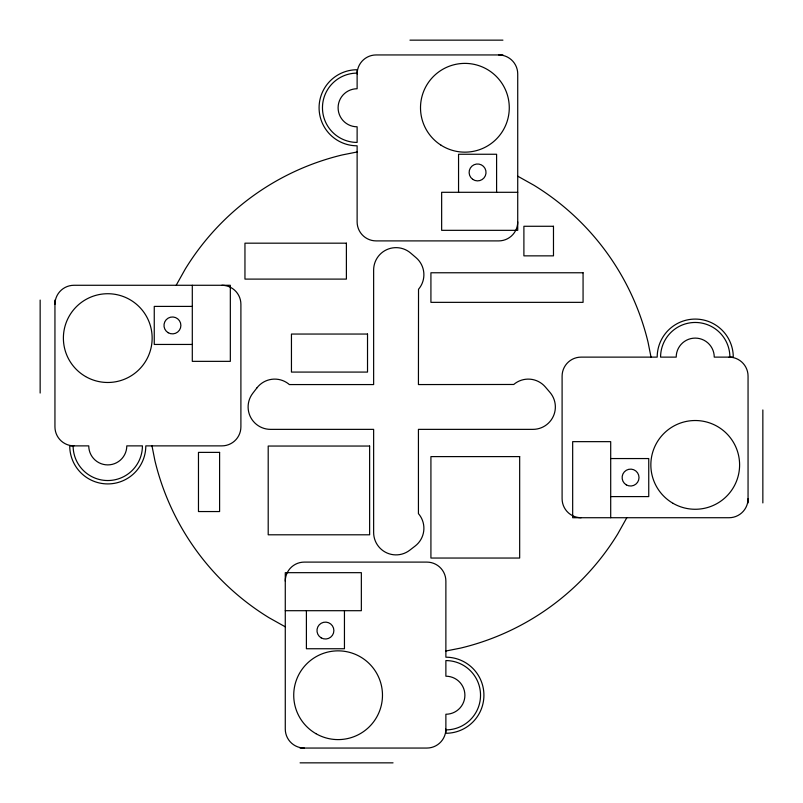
<?xml version="1.0" encoding="UTF-8"?>
<svg xmlns="http://www.w3.org/2000/svg" width="803" height="803" viewBox="0 0 803 803"><rect width="100%" height="100%" fill="white"/><g stroke="black" fill="none" stroke-linecap="round" stroke-linejoin="round"><path stroke-width="1.2" d="M176.178 285.276L185.292 269.005A253.577 253.577 0 0 1 342.299 154.929L357.124 151.978M626.822 517.724L617.708 533.995A253.577 253.577 0 0 1 460.701 648.071L445.876 651.022M409.952 40.15L502.929 40.15M502.929 54.945L376.145 54.945A19.021 19.021 0 0 0 357.124 73.956M517.724 192.298L441.65 192.298L441.65 230.331L517.724 230.331L517.724 73.956A19.021 19.021 0 0 0 498.703 54.945M192.298 306.405L154.256 306.405L154.256 344.447L192.298 344.447M610.702 458.553L648.744 458.553L648.744 496.595L610.702 496.595M285.276 610.702L361.35 610.702L361.35 572.669L285.276 572.669L285.276 729.044A19.021 19.021 0 0 0 304.297 748.055M300.071 748.055L426.855 748.055A19.021 19.021 0 0 0 445.876 729.044M300.071 762.85L393.048 762.85M517.724 176.178L533.995 185.292A253.577 253.577 0 0 1 648.071 342.299L651.022 357.124M285.276 626.822L269.005 617.708A253.577 253.577 0 0 1 154.929 460.701L151.978 445.876M762.85 409.952L762.85 502.929M748.055 502.929L748.055 376.145A19.021 19.021 0 0 0 729.044 357.124M610.702 517.724L610.702 441.65L572.669 441.65L572.669 517.724L729.044 517.724A19.021 19.021 0 0 0 748.055 498.703M496.595 192.298L496.595 154.256L458.553 154.256L458.553 192.298M344.447 610.702L344.447 648.744L306.405 648.744L306.405 610.702M192.298 285.276L192.298 361.35L230.331 361.35L230.331 285.276L73.956 285.276A19.021 19.021 0 0 0 54.945 304.297M54.945 300.071L54.945 426.855A19.021 19.021 0 0 0 73.956 445.876M40.15 300.071L40.15 393.048M73.113 445.876A34.659 34.659 0 0 0 107.773 480.535A34.659 34.659 0 0 0 142.422 445.876L126.794 445.876A19.021 19.021 0 0 1 107.773 464.897A19.021 19.021 0 0 1 88.752 445.876L69.731 445.876A38.032 38.032 0 0 0 107.773 483.918A38.032 38.032 0 0 0 145.805 445.876L221.879 445.876A19.021 19.021 0 0 0 240.9 426.855L240.9 304.297A19.021 19.021 0 0 0 221.879 285.276M445.876 729.887A34.659 34.659 0 0 0 480.535 695.227A34.659 34.659 0 0 0 445.876 660.578L445.876 676.206A19.021 19.021 0 0 1 464.897 695.227A19.021 19.021 0 0 1 445.876 714.248L445.876 733.269A38.032 38.032 0 0 0 483.918 695.227A38.032 38.032 0 0 0 445.876 657.195L445.876 581.121A19.021 19.021 0 0 0 426.855 562.1L304.297 562.1A19.021 19.021 0 0 0 285.276 581.121M729.887 357.124A34.659 34.659 0 0 0 695.227 322.465A34.659 34.659 0 0 0 660.578 357.124L676.206 357.124A19.021 19.021 0 0 1 695.227 338.103A19.021 19.021 0 0 1 714.248 357.124L733.269 357.124A38.032 38.032 0 0 0 695.227 319.082A38.032 38.032 0 0 0 657.195 357.124L581.121 357.124A19.021 19.021 0 0 0 562.1 376.145L562.1 498.703A19.021 19.021 0 0 0 581.121 517.724M357.124 73.113A34.659 34.659 0 0 0 322.465 107.773A34.659 34.659 0 0 0 357.124 142.422L357.124 126.794A19.021 19.021 0 0 1 338.103 107.773A19.021 19.021 0 0 1 357.124 88.752L357.124 69.731A38.032 38.032 0 0 0 319.082 107.773A38.032 38.032 0 0 0 357.124 145.805L357.124 221.879A19.021 19.021 0 0 0 376.145 240.9L498.703 240.9A19.021 19.021 0 0 0 517.724 221.879M256.95 387.859L252.744 393.319A22.404 22.404 0 0 0 270.511 429.364L373.636 429.364L373.636 532.489A22.404 22.404 0 0 0 409.681 550.256L415.141 546.05A22.404 22.404 0 0 0 419.266 514.643L418.433 513.669L418.433 429.364L532.961 429.364A22.404 22.404 0 0 0 549.995 392.416L545.317 386.946A22.404 22.404 0 0 0 513.739 384.476L418.433 384.567L418.524 289.261A22.404 22.404 0 0 0 416.054 257.683L410.584 253.005A22.404 22.404 0 0 0 373.636 270.039L373.636 384.567L289.331 384.567L288.357 383.734A22.404 22.404 0 0 0 256.95 387.859M553.478 226.275L523.897 226.275L523.897 255.856L553.478 255.856L553.478 226.275M346.394 243.179L244.955 243.179L244.955 279.103L346.394 279.103L346.394 243.179M583.068 272.769L430.92 272.769L430.92 302.35L583.068 302.35L583.068 272.769M367.523 334.048L291.449 334.048L291.449 372.08L367.523 372.08L367.523 334.048M369.631 446.046L268.202 446.046L268.202 534.798L369.631 534.798L369.631 446.046M219.6 452.38L198.471 452.38L198.471 511.551L219.6 511.551L219.6 452.38M519.671 456.606L430.92 456.606L430.92 558.045L519.671 558.045L519.671 456.606M168.208 332.743A8.452 8.452 0 0 0 180.886 325.426A8.452 8.452 0 0 0 168.208 318.108A8.452 8.452 0 0 0 168.208 332.743M85.58 376.537A44.376 44.376 0 0 0 152.148 338.103A44.376 44.376 0 0 0 85.58 299.67A44.376 44.376 0 0 0 85.58 376.537M321.2 637.883A8.452 8.452 0 0 0 333.877 630.566A8.452 8.452 0 0 0 321.2 623.248A8.452 8.452 0 0 0 321.2 637.883M315.92 733.661A44.376 44.376 0 0 0 382.479 695.227A44.376 44.376 0 0 0 315.92 656.794A44.376 44.376 0 0 0 315.92 733.661M626.34 484.892A8.452 8.452 0 0 0 639.017 477.574A8.452 8.452 0 0 0 626.34 470.257A8.452 8.452 0 0 0 626.34 484.892M673.044 503.33A44.376 44.376 0 0 0 739.603 464.897A44.376 44.376 0 0 0 673.044 426.463A44.376 44.376 0 0 0 673.044 503.33M472.646 179.3A8.452 8.452 0 0 0 485.986 173.257A8.452 8.452 0 0 0 474.081 164.735A8.452 8.452 0 0 0 472.646 179.3M441.048 145.202A44.376 44.376 0 0 0 509.232 109.71A44.376 44.376 0 0 0 444.4 68.406A44.376 44.376 0 0 0 441.048 145.202"/></g></svg>
